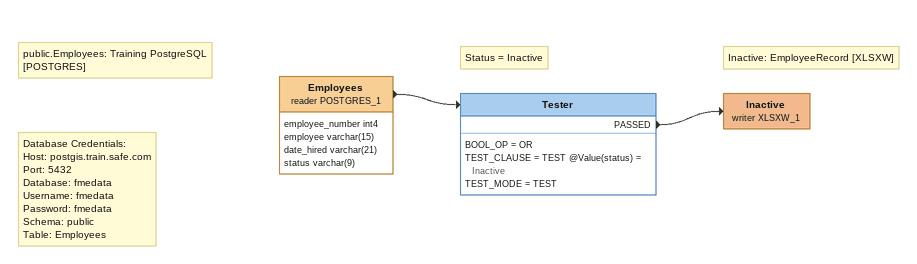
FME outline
Note: public.Employees: Training PostgreSQL [POSTGRES]
Note: Database Credentials: / Host: postgis.train.safe.com / Port: 5432 / Database: fmedata / Username: fmedata / Password: fmedata / Schema: public / Table: Employees
Employees (reader POSTGRES_1)
    attributes: employee_number int4, employee varchar(15), date_hired varchar(21), status varchar(9)
    -> Tester
Note: Status = Inactive
Tester
    BOOL_OP = OR
    TEST_CLAUSE = TEST @Value(status) = Inactive
    TEST_MODE = TEST
    PASSED -> Inactive (writer XLSXW_1)
Note: Inactive: EmployeeRecord [XLSXW]
Inactive (writer XLSXW_1)
